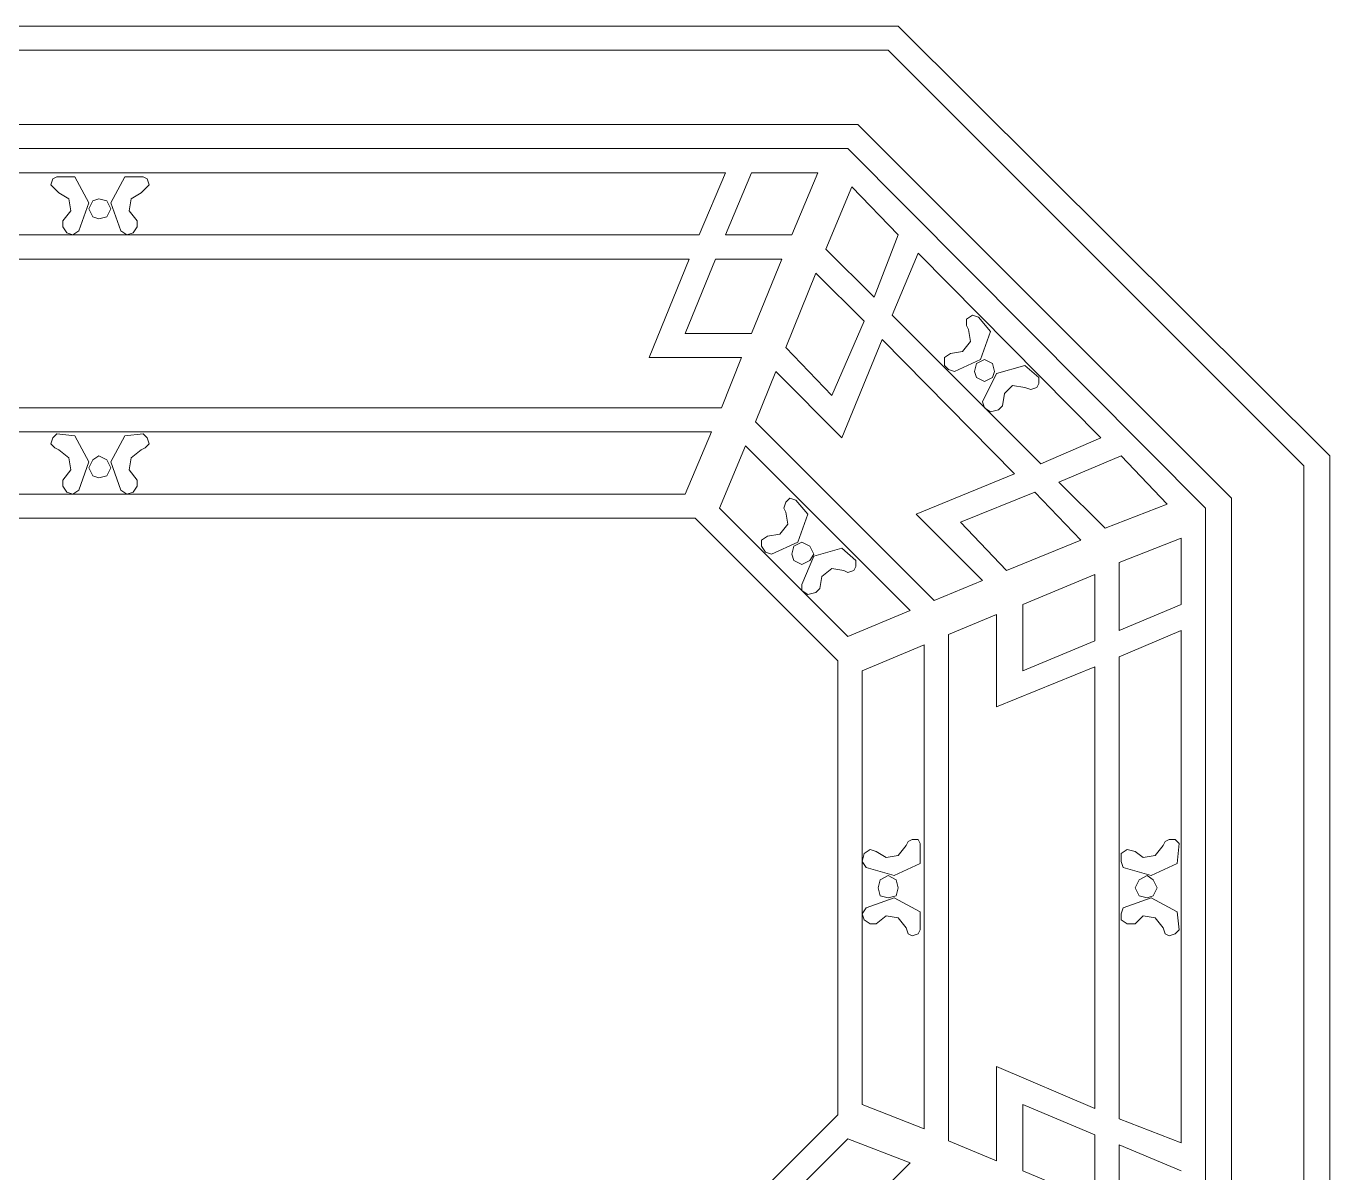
# Model space of a CAD drawing. Header units: centimetres. Extents: x -9.1 to 8.1, y -4.2 to 7.8.
# Drawn here: x -1.04 to 8.05, y -0.19 to 7.81 of the extents above; entities that cross this region are included whole.
import ezdxf

# ---------------------------------------------------------------- set-up
doc = ezdxf.new("R2010")
doc.units = ezdxf.units.CM
doc.header["$MEASUREMENT"] = 0
doc.layers.add('layer 1', color=7, linetype='Continuous')

msp = doc.modelspace()

# ---------------------------------------------------------------- linework, layer by layer
at = {"layer": 'layer 1', "color": 250, "lineweight": 0}
for points, knots in [([(-9.0953, 4.81139), (-9.0953, 4.81139), (-6.08586, 7.8068), (-6.08586, 7.8068), (-6.08586, 7.8068), (-6.08586, 7.8068), (5.04191, 7.8068), (5.04191, 7.8068), (5.04191, 7.8068), (5.04191, 7.8068), (8.05135, 4.81139), (8.05135, 4.81139), (8.05135, 4.81139), (8.05135, 4.81139), (8.05135, -1.19345), (8.05135, -1.19345), (8.05135, -1.19345), (8.05135, -1.19345), (5.04191, -4.20289), (5.04191, -4.20289), (5.04191, -4.20289), (5.04191, -4.20289), (-6.08586, -4.20289), (-6.08586, -4.20289), (-6.08586, -4.20289), (-6.08586, -4.20289), (-9.0953, -1.19345), (-9.0953, -1.19345), (-9.0953, -1.19345), (-9.0953, -1.19345), (-9.0953, 4.81139), (-9.0953, 4.81139)], [0, 0, 0, 0, 0.125, 0.125, 0.125, 0.125, 0.25, 0.25, 0.25, 0.25, 0.375, 0.375, 0.375, 0.375, 0.5, 0.5, 0.5, 0.5, 0.625, 0.625, 0.625, 0.625, 0.75, 0.75, 0.75, 0.75, 0.875, 0.875, 0.875, 0.875, 1, 1, 1, 1]), ([(-8.91345, 4.74142), (-8.91345, 4.74142), (-6.01589, 7.6388), (-6.01589, 7.6388), (-6.01589, 7.6388), (-6.01589, 7.6388), (4.97194, 7.6388), (4.97194, 7.6388), (4.97194, 7.6388), (4.97194, 7.6388), (7.8695, 4.74142), (7.8695, 4.74142), (7.8695, 4.74142), (7.8695, 4.74142), (7.8695, -1.12348), (7.8695, -1.12348), (7.8695, -1.12348), (7.8695, -1.12348), (4.97194, -4.02104), (4.97194, -4.02104), (4.97194, -4.02104), (4.97194, -4.02104), (-6.01589, -4.02104), (-6.01589, -4.02104), (-6.01589, -4.02104), (-6.01589, -4.02104), (-8.91345, -1.12348), (-8.91345, -1.12348), (-8.91345, -1.12348), (-8.91345, -1.12348), (-8.91345, 4.74142), (-8.91345, 4.74142)], [0, 0, 0, 0, 0.125, 0.125, 0.125, 0.125, 0.25, 0.25, 0.25, 0.25, 0.375, 0.375, 0.375, 0.375, 0.5, 0.5, 0.5, 0.5, 0.625, 0.625, 0.625, 0.625, 0.75, 0.75, 0.75, 0.75, 0.875, 0.875, 0.875, 0.875, 1, 1, 1, 1]), ([(-8.40945, 4.51748), (-8.40945, 4.51748), (-5.80598, 7.12095), (-5.80598, 7.12095), (-5.80598, 7.12095), (-5.80598, 7.12095), (4.76203, 7.12095), (4.76203, 7.12095), (4.76203, 7.12095), (4.76203, 7.12095), (7.3655, 4.51748), (7.3655, 4.51748), (7.3655, 4.51748), (7.3655, 4.51748), (7.3655, -0.91357), (7.3655, -0.91357), (7.3655, -0.91357), (7.3655, -0.91357), (4.76203, -3.51704), (4.76203, -3.51704), (4.76203, -3.51704), (4.76203, -3.51704), (-5.80598, -3.51704), (-5.80598, -3.51704), (-5.80598, -3.51704), (-5.80598, -3.51704), (-8.40945, -0.91357), (-8.40945, -0.91357), (-8.40945, -0.91357), (-8.40945, -0.91357), (-8.40945, 4.51748), (-8.40945, 4.51748)], [0, 0, 0, 0, 0.125, 0.125, 0.125, 0.125, 0.25, 0.25, 0.25, 0.25, 0.375, 0.375, 0.375, 0.375, 0.5, 0.5, 0.5, 0.5, 0.625, 0.625, 0.625, 0.625, 0.75, 0.75, 0.75, 0.75, 0.875, 0.875, 0.875, 0.875, 1, 1, 1, 1]), ([(-8.2276, 4.44751), (-8.2276, 4.44751), (-5.73601, 6.95295), (-5.73601, 6.95295), (-5.73601, 6.95295), (-5.73601, 6.95295), (4.69206, 6.95295), (4.69206, 6.95295), (4.69206, 6.95295), (4.69206, 6.95295), (7.18365, 4.44751), (7.18365, 4.44751), (7.18365, 4.44751), (7.18365, 4.44751), (7.18365, -0.8436), (7.18365, -0.8436), (7.18365, -0.8436), (7.18365, -0.8436), (4.69206, -3.33501), (4.69206, -3.33501), (4.69206, -3.33501), (4.69206, -3.33501), (-5.73601, -3.33501), (-5.73601, -3.33501), (-5.73601, -3.33501), (-5.73601, -3.33501), (-8.2276, -0.8436), (-8.2276, -0.8436), (-8.2276, -0.8436), (-8.2276, -0.8436), (-8.2276, 4.44751), (-8.2276, 4.44751)], [0, 0, 0, 0, 0.125, 0.125, 0.125, 0.125, 0.25, 0.25, 0.25, 0.25, 0.375, 0.375, 0.375, 0.375, 0.5, 0.5, 0.5, 0.5, 0.625, 0.625, 0.625, 0.625, 0.75, 0.75, 0.75, 0.75, 0.875, 0.875, 0.875, 0.875, 1, 1, 1, 1]), ([(-0.82299, 6.75707), (-0.82299, 6.75707), (-0.85087, 6.74304), (-0.85087, 6.74304), (-0.85087, 6.74304), (-0.85087, 6.74304), (-0.8649, 6.70113), (-0.8649, 6.70113), (-0.8649, 6.70113), (-0.8649, 6.70113), (-0.83684, 6.67307), (-0.83684, 6.67307), (-0.83684, 6.67307), (-0.83684, 6.67307), (-0.80896, 6.64501), (-0.80896, 6.64501)], [0, 0, 0, 0, 0.25, 0.25, 0.25, 0.25, 0.5, 0.5, 0.5, 0.5, 0.75, 0.75, 0.75, 0.75, 1, 1, 1, 1]), ([(-0.66902, 6.37916), (-0.66902, 6.37916), (-0.59887, 6.57504), (-0.59887, 6.57504), (-0.59887, 6.57504), (-0.59887, 6.57504), (-0.6969, 6.75707), (-0.6969, 6.75707)], [0, 0, 0, 0, 0.5, 0.5, 0.5, 0.5, 1, 1, 1, 1]), ([(-0.34705, 6.75707), (-0.34705, 6.75707), (-0.4449, 6.57504), (-0.4449, 6.57504), (-0.4449, 6.57504), (-0.4449, 6.57504), (-0.37493, 6.37916), (-0.37493, 6.37916)], [0, 0, 0, 0, 0.5, 0.5, 0.5, 0.5, 1, 1, 1, 1]), ([(-0.23499, 6.64501), (-0.23499, 6.64501), (-0.20711, 6.67307), (-0.20711, 6.67307), (-0.20711, 6.67307), (-0.20711, 6.67307), (-0.17905, 6.70113), (-0.17905, 6.70113), (-0.17905, 6.70113), (-0.17905, 6.70113), (-0.19308, 6.74304), (-0.19308, 6.74304), (-0.19308, 6.74304), (-0.19308, 6.74304), (-0.22096, 6.75707), (-0.22096, 6.75707)], [0, 0, 0, 0, 0.25, 0.25, 0.25, 0.25, 0.5, 0.5, 0.5, 0.5, 0.75, 0.75, 0.75, 0.75, 1, 1, 1, 1]), ([(-0.72496, 6.5191), (-0.72496, 6.5191), (-0.73899, 6.6031), (-0.73899, 6.6031), (-0.73899, 6.6031), (-0.73899, 6.6031), (-0.80896, 6.64501), (-0.80896, 6.64501)], [0, 0, 0, 0, 0.5, 0.5, 0.5, 0.5, 1, 1, 1, 1]), ([(-0.23499, 6.64501), (-0.23499, 6.64501), (-0.30496, 6.6031), (-0.30496, 6.6031), (-0.30496, 6.6031), (-0.30496, 6.6031), (-0.31899, 6.5191), (-0.31899, 6.5191)], [0, 0, 0, 0, 0.5, 0.5, 0.5, 0.5, 1, 1, 1, 1]), ([(-0.4449, 6.53313), (-0.4449, 6.53313), (-0.47296, 6.58907), (-0.47296, 6.58907), (-0.47296, 6.58907), (-0.47296, 6.58907), (-0.5289, 6.6031), (-0.5289, 6.6031), (-0.5289, 6.6031), (-0.5289, 6.6031), (-0.57099, 6.58907), (-0.57099, 6.58907), (-0.57099, 6.58907), (-0.57099, 6.58907), (-0.59887, 6.53313), (-0.59887, 6.53313), (-0.59887, 6.53313), (-0.59887, 6.53313), (-0.57099, 6.47701), (-0.57099, 6.47701), (-0.57099, 6.47701), (-0.57099, 6.47701), (-0.5289, 6.46316), (-0.5289, 6.46316), (-0.5289, 6.46316), (-0.5289, 6.46316), (-0.47296, 6.47701), (-0.47296, 6.47701), (-0.47296, 6.47701), (-0.47296, 6.47701), (-0.4449, 6.53313), (-0.4449, 6.53313)], [0, 0, 0, 0, 0.125, 0.125, 0.125, 0.125, 0.25, 0.25, 0.25, 0.25, 0.375, 0.375, 0.375, 0.375, 0.5, 0.5, 0.5, 0.5, 0.625, 0.625, 0.625, 0.625, 0.75, 0.75, 0.75, 0.75, 0.875, 0.875, 0.875, 0.875, 1, 1, 1, 1]), ([(-0.7809, 6.44913), (-0.7809, 6.44913), (-0.7809, 6.40704), (-0.7809, 6.40704), (-0.7809, 6.40704), (-0.7809, 6.40704), (-0.75284, 6.36513), (-0.75284, 6.36513), (-0.75284, 6.36513), (-0.75284, 6.36513), (-0.71093, 6.3511), (-0.71093, 6.3511), (-0.71093, 6.3511), (-0.71093, 6.3511), (-0.66902, 6.37916), (-0.66902, 6.37916)], [0, 0, 0, 0, 0.25, 0.25, 0.25, 0.25, 0.5, 0.5, 0.5, 0.5, 0.75, 0.75, 0.75, 0.75, 1, 1, 1, 1]), ([(-0.37493, 6.37916), (-0.37493, 6.37916), (-0.33302, 6.3511), (-0.33302, 6.3511), (-0.33302, 6.3511), (-0.33302, 6.3511), (-0.29093, 6.36513), (-0.29093, 6.36513), (-0.29093, 6.36513), (-0.29093, 6.36513), (-0.26305, 6.40704), (-0.26305, 6.40704), (-0.26305, 6.40704), (-0.26305, 6.40704), (-0.26305, 6.44913), (-0.26305, 6.44913)], [0, 0, 0, 0, 0.25, 0.25, 0.25, 0.25, 0.5, 0.5, 0.5, 0.5, 0.75, 0.75, 0.75, 0.75, 1, 1, 1, 1]), ([(5.60185, 5.77712), (5.60185, 5.77712), (5.55994, 5.79115), (5.55994, 5.79115), (5.55994, 5.79115), (5.55994, 5.79115), (5.51785, 5.76327), (5.51785, 5.76327), (5.51785, 5.76327), (5.51785, 5.76327), (5.51785, 5.72118), (5.51785, 5.72118), (5.51785, 5.72118), (5.51785, 5.72118), (5.53188, 5.6933), (5.53188, 5.6933)], [0, 0, 0, 0, 0.25, 0.25, 0.25, 0.25, 0.5, 0.5, 0.5, 0.5, 0.75, 0.75, 0.75, 0.75, 1, 1, 1, 1]), ([(5.43385, 5.39921), (5.43385, 5.39921), (5.61588, 5.48321), (5.61588, 5.48321), (5.61588, 5.48321), (5.61588, 5.48321), (5.68586, 5.67927), (5.68586, 5.67927)], [0, 0, 0, 0, 0.5, 0.5, 0.5, 0.5, 1, 1, 1, 1]), ([(5.48997, 5.53933), (5.48997, 5.53933), (5.54591, 5.6093), (5.54591, 5.6093), (5.54591, 5.6093), (5.54591, 5.6093), (5.53188, 5.6933), (5.53188, 5.6933)], [0, 0, 0, 0, 0.5, 0.5, 0.5, 0.5, 1, 1, 1, 1]), ([(5.40597, 5.5253), (5.40597, 5.5253), (5.36388, 5.49724), (5.36388, 5.49724), (5.36388, 5.49724), (5.36388, 5.49724), (5.36388, 5.4413), (5.36388, 5.4413), (5.36388, 5.4413), (5.36388, 5.4413), (5.39194, 5.41324), (5.39194, 5.41324), (5.39194, 5.41324), (5.39194, 5.41324), (5.43385, 5.39921), (5.43385, 5.39921)], [0, 0, 0, 0, 0.25, 0.25, 0.25, 0.25, 0.5, 0.5, 0.5, 0.5, 0.75, 0.75, 0.75, 0.75, 1, 1, 1, 1]), ([(5.71392, 5.39921), (5.71392, 5.39921), (5.69989, 5.45533), (5.69989, 5.45533), (5.69989, 5.45533), (5.69989, 5.45533), (5.64394, 5.48321), (5.64394, 5.48321), (5.64394, 5.48321), (5.64394, 5.48321), (5.58782, 5.45533), (5.58782, 5.45533), (5.58782, 5.45533), (5.58782, 5.45533), (5.57397, 5.39921), (5.57397, 5.39921), (5.57397, 5.39921), (5.57397, 5.39921), (5.58782, 5.3573), (5.58782, 5.3573), (5.58782, 5.3573), (5.58782, 5.3573), (5.64394, 5.32924), (5.64394, 5.32924), (5.64394, 5.32924), (5.64394, 5.32924), (5.69989, 5.3573), (5.69989, 5.3573), (5.69989, 5.3573), (5.69989, 5.3573), (5.71392, 5.39921), (5.71392, 5.39921)], [0, 0, 0, 0, 0.125, 0.125, 0.125, 0.125, 0.25, 0.25, 0.25, 0.25, 0.375, 0.375, 0.375, 0.375, 0.5, 0.5, 0.5, 0.5, 0.625, 0.625, 0.625, 0.625, 0.75, 0.75, 0.75, 0.75, 0.875, 0.875, 0.875, 0.875, 1, 1, 1, 1]), ([(5.92383, 5.4413), (5.92383, 5.4413), (5.72795, 5.38536), (5.72795, 5.38536), (5.72795, 5.38536), (5.72795, 5.38536), (5.62991, 5.1893), (5.62991, 5.1893)], [0, 0, 0, 0, 0.5, 0.5, 0.5, 0.5, 1, 1, 1, 1]), ([(5.92383, 5.28733), (5.92383, 5.28733), (5.83983, 5.30136), (5.83983, 5.30136), (5.83983, 5.30136), (5.83983, 5.30136), (5.78389, 5.24524), (5.78389, 5.24524)], [0, 0, 0, 0, 0.5, 0.5, 0.5, 0.5, 1, 1, 1, 1]), ([(5.92383, 5.28733), (5.92383, 5.28733), (5.96574, 5.2733), (5.96574, 5.2733), (5.96574, 5.2733), (5.96574, 5.2733), (6.00783, 5.28733), (6.00783, 5.28733), (6.00783, 5.28733), (6.00783, 5.28733), (6.02186, 5.31521), (6.02186, 5.31521), (6.02186, 5.31521), (6.02186, 5.31521), (6.02186, 5.3573), (6.02186, 5.3573)], [0, 0, 0, 0, 0.25, 0.25, 0.25, 0.25, 0.5, 0.5, 0.5, 0.5, 0.75, 0.75, 0.75, 0.75, 1, 1, 1, 1]), ([(5.62991, 5.1893), (5.62991, 5.1893), (5.64394, 5.14739), (5.64394, 5.14739), (5.64394, 5.14739), (5.64394, 5.14739), (5.68586, 5.11933), (5.68586, 5.11933), (5.68586, 5.11933), (5.68586, 5.11933), (5.7418, 5.13336), (5.7418, 5.13336), (5.7418, 5.13336), (5.7418, 5.13336), (5.76986, 5.16124), (5.76986, 5.16124)], [0, 0, 0, 0, 0.25, 0.25, 0.25, 0.25, 0.5, 0.5, 0.5, 0.5, 0.75, 0.75, 0.75, 0.75, 1, 1, 1, 1]), ([(-0.82299, 4.96536), (-0.82299, 4.96536), (-0.85087, 4.9373), (-0.85087, 4.9373), (-0.85087, 4.9373), (-0.85087, 4.9373), (-0.8649, 4.89539), (-0.8649, 4.89539), (-0.8649, 4.89539), (-0.8649, 4.89539), (-0.83684, 4.86733), (-0.83684, 4.86733), (-0.83684, 4.86733), (-0.83684, 4.86733), (-0.80896, 4.8533), (-0.80896, 4.8533)], [0, 0, 0, 0, 0.25, 0.25, 0.25, 0.25, 0.5, 0.5, 0.5, 0.5, 0.75, 0.75, 0.75, 0.75, 1, 1, 1, 1]), ([(-0.66902, 4.57342), (-0.66902, 4.57342), (-0.59887, 4.76948), (-0.59887, 4.76948), (-0.59887, 4.76948), (-0.59887, 4.76948), (-0.6969, 4.95133), (-0.6969, 4.95133)], [0, 0, 0, 0, 0.5, 0.5, 0.5, 0.5, 1, 1, 1, 1]), ([(-0.34705, 4.95133), (-0.34705, 4.95133), (-0.4449, 4.76948), (-0.4449, 4.76948), (-0.4449, 4.76948), (-0.4449, 4.76948), (-0.37493, 4.57342), (-0.37493, 4.57342)], [0, 0, 0, 0, 0.5, 0.5, 0.5, 0.5, 1, 1, 1, 1]), ([(-0.23499, 4.8533), (-0.23499, 4.8533), (-0.20711, 4.86733), (-0.20711, 4.86733), (-0.20711, 4.86733), (-0.20711, 4.86733), (-0.17905, 4.89539), (-0.17905, 4.89539), (-0.17905, 4.89539), (-0.17905, 4.89539), (-0.19308, 4.9373), (-0.19308, 4.9373), (-0.19308, 4.9373), (-0.19308, 4.9373), (-0.22096, 4.96536), (-0.22096, 4.96536)], [0, 0, 0, 0, 0.25, 0.25, 0.25, 0.25, 0.5, 0.5, 0.5, 0.5, 0.75, 0.75, 0.75, 0.75, 1, 1, 1, 1]), ([(-0.72496, 4.71336), (-0.72496, 4.71336), (-0.73899, 4.79736), (-0.73899, 4.79736), (-0.73899, 4.79736), (-0.73899, 4.79736), (-0.80896, 4.8533), (-0.80896, 4.8533)], [0, 0, 0, 0, 0.5, 0.5, 0.5, 0.5, 1, 1, 1, 1]), ([(-0.23499, 4.8533), (-0.23499, 4.8533), (-0.30496, 4.79736), (-0.30496, 4.79736), (-0.30496, 4.79736), (-0.30496, 4.79736), (-0.31899, 4.71336), (-0.31899, 4.71336)], [0, 0, 0, 0, 0.5, 0.5, 0.5, 0.5, 1, 1, 1, 1]), ([(-0.4449, 4.72739), (-0.4449, 4.72739), (-0.47296, 4.78333), (-0.47296, 4.78333), (-0.47296, 4.78333), (-0.47296, 4.78333), (-0.5289, 4.81139), (-0.5289, 4.81139), (-0.5289, 4.81139), (-0.5289, 4.81139), (-0.57099, 4.78333), (-0.57099, 4.78333), (-0.57099, 4.78333), (-0.57099, 4.78333), (-0.59887, 4.72739), (-0.59887, 4.72739), (-0.59887, 4.72739), (-0.59887, 4.72739), (-0.57099, 4.67145), (-0.57099, 4.67145), (-0.57099, 4.67145), (-0.57099, 4.67145), (-0.5289, 4.65742), (-0.5289, 4.65742), (-0.5289, 4.65742), (-0.5289, 4.65742), (-0.47296, 4.67145), (-0.47296, 4.67145), (-0.47296, 4.67145), (-0.47296, 4.67145), (-0.4449, 4.72739), (-0.4449, 4.72739)], [0, 0, 0, 0, 0.125, 0.125, 0.125, 0.125, 0.25, 0.25, 0.25, 0.25, 0.375, 0.375, 0.375, 0.375, 0.5, 0.5, 0.5, 0.5, 0.625, 0.625, 0.625, 0.625, 0.75, 0.75, 0.75, 0.75, 0.875, 0.875, 0.875, 0.875, 1, 1, 1, 1]), ([(-0.7809, 4.64339), (-0.7809, 4.64339), (-0.7809, 4.60148), (-0.7809, 4.60148), (-0.7809, 4.60148), (-0.7809, 4.60148), (-0.75284, 4.55939), (-0.75284, 4.55939), (-0.75284, 4.55939), (-0.75284, 4.55939), (-0.71093, 4.54536), (-0.71093, 4.54536), (-0.71093, 4.54536), (-0.71093, 4.54536), (-0.66902, 4.57342), (-0.66902, 4.57342)], [0, 0, 0, 0, 0.25, 0.25, 0.25, 0.25, 0.5, 0.5, 0.5, 0.5, 0.75, 0.75, 0.75, 0.75, 1, 1, 1, 1]), ([(-0.37493, 4.57342), (-0.37493, 4.57342), (-0.33302, 4.54536), (-0.33302, 4.54536), (-0.33302, 4.54536), (-0.33302, 4.54536), (-0.29093, 4.55939), (-0.29093, 4.55939), (-0.29093, 4.55939), (-0.29093, 4.55939), (-0.26305, 4.60148), (-0.26305, 4.60148), (-0.26305, 4.60148), (-0.26305, 4.60148), (-0.26305, 4.64339), (-0.26305, 4.64339)], [0, 0, 0, 0, 0.25, 0.25, 0.25, 0.25, 0.5, 0.5, 0.5, 0.5, 0.75, 0.75, 0.75, 0.75, 1, 1, 1, 1]), ([(4.32818, 4.50345), (4.32818, 4.50345), (4.28609, 4.51748), (4.28609, 4.51748), (4.28609, 4.51748), (4.28609, 4.51748), (4.25821, 4.48942), (4.25821, 4.48942), (4.25821, 4.48942), (4.25821, 4.48942), (4.24418, 4.44751), (4.24418, 4.44751), (4.24418, 4.44751), (4.24418, 4.44751), (4.25821, 4.41945), (4.25821, 4.41945)], [0, 0, 0, 0, 0.25, 0.25, 0.25, 0.25, 0.5, 0.5, 0.5, 0.5, 0.75, 0.75, 0.75, 0.75, 1, 1, 1, 1]), ([(4.16018, 4.12554), (4.16018, 4.12554), (4.34221, 4.20954), (4.34221, 4.20954), (4.34221, 4.20954), (4.34221, 4.20954), (4.41218, 4.40542), (4.41218, 4.40542)], [0, 0, 0, 0, 0.5, 0.5, 0.5, 0.5, 1, 1, 1, 1]), ([(4.21612, 4.26548), (4.21612, 4.26548), (4.27206, 4.33545), (4.27206, 4.33545), (4.27206, 4.33545), (4.27206, 4.33545), (4.25821, 4.41945), (4.25821, 4.41945)], [0, 0, 0, 0, 0.5, 0.5, 0.5, 0.5, 1, 1, 1, 1]), ([(4.13212, 4.25145), (4.13212, 4.25145), (4.09021, 4.22357), (4.09021, 4.22357), (4.09021, 4.22357), (4.09021, 4.22357), (4.09021, 4.18148), (4.09021, 4.18148), (4.09021, 4.18148), (4.09021, 4.18148), (4.11809, 4.13957), (4.11809, 4.13957), (4.11809, 4.13957), (4.11809, 4.13957), (4.16018, 4.12554), (4.16018, 4.12554)], [0, 0, 0, 0, 0.25, 0.25, 0.25, 0.25, 0.5, 0.5, 0.5, 0.5, 0.75, 0.75, 0.75, 0.75, 1, 1, 1, 1]), ([(4.45409, 4.12554), (4.45409, 4.12554), (4.42603, 4.18148), (4.42603, 4.18148), (4.42603, 4.18148), (4.42603, 4.18148), (4.37009, 4.20954), (4.37009, 4.20954), (4.37009, 4.20954), (4.37009, 4.20954), (4.31415, 4.18148), (4.31415, 4.18148), (4.31415, 4.18148), (4.31415, 4.18148), (4.30012, 4.12554), (4.30012, 4.12554), (4.30012, 4.12554), (4.30012, 4.12554), (4.31415, 4.08345), (4.31415, 4.08345), (4.31415, 4.08345), (4.31415, 4.08345), (4.37009, 4.05557), (4.37009, 4.05557), (4.37009, 4.05557), (4.37009, 4.05557), (4.42603, 4.08345), (4.42603, 4.08345), (4.42603, 4.08345), (4.42603, 4.08345), (4.45409, 4.12554), (4.45409, 4.12554)], [0, 0, 0, 0, 0.125, 0.125, 0.125, 0.125, 0.25, 0.25, 0.25, 0.25, 0.375, 0.375, 0.375, 0.375, 0.5, 0.5, 0.5, 0.5, 0.625, 0.625, 0.625, 0.625, 0.75, 0.75, 0.75, 0.75, 0.875, 0.875, 0.875, 0.875, 1, 1, 1, 1]), ([(4.65015, 4.16745), (4.65015, 4.16745), (4.45409, 4.11151), (4.45409, 4.11151), (4.45409, 4.11151), (4.45409, 4.11151), (4.37009, 3.91563), (4.37009, 3.91563)], [0, 0, 0, 0, 0.5, 0.5, 0.5, 0.5, 1, 1, 1, 1]), ([(4.664, 4.01348), (4.664, 4.01348), (4.58, 4.02751), (4.58, 4.02751), (4.58, 4.02751), (4.58, 4.02751), (4.51003, 3.97157), (4.51003, 3.97157)], [0, 0, 0, 0, 0.5, 0.5, 0.5, 0.5, 1, 1, 1, 1]), ([(4.664, 4.01348), (4.664, 4.01348), (4.69206, 3.99963), (4.69206, 3.99963), (4.69206, 3.99963), (4.69206, 3.99963), (4.73397, 4.01348), (4.73397, 4.01348), (4.73397, 4.01348), (4.73397, 4.01348), (4.748, 4.04154), (4.748, 4.04154), (4.748, 4.04154), (4.748, 4.04154), (4.748, 4.08345), (4.748, 4.08345)], [0, 0, 0, 0, 0.25, 0.25, 0.25, 0.25, 0.5, 0.5, 0.5, 0.5, 0.75, 0.75, 0.75, 0.75, 1, 1, 1, 1]), ([(4.37009, 3.91563), (4.37009, 3.91563), (4.37009, 3.87354), (4.37009, 3.87354), (4.37009, 3.87354), (4.37009, 3.87354), (4.41218, 3.84566), (4.41218, 3.84566), (4.41218, 3.84566), (4.41218, 3.84566), (4.46812, 3.85951), (4.46812, 3.85951), (4.46812, 3.85951), (4.46812, 3.85951), (4.49618, 3.88757), (4.49618, 3.88757)], [0, 0, 0, 0, 0.25, 0.25, 0.25, 0.25, 0.5, 0.5, 0.5, 0.5, 0.75, 0.75, 0.75, 0.75, 1, 1, 1, 1]), ([(4.95809, 2.01187), (4.95809, 2.01187), (5.04191, 2.0259), (5.04191, 2.0259), (5.04191, 2.0259), (5.04191, 2.0259), (5.09803, 2.09587), (5.09803, 2.09587)], [0, 0, 0, 0, 0.5, 0.5, 0.5, 0.5, 1, 1, 1, 1]), ([(5.19588, 2.1099), (5.19588, 2.1099), (5.18203, 2.13796), (5.18203, 2.13796), (5.18203, 2.13796), (5.18203, 2.13796), (5.13994, 2.13796), (5.13994, 2.13796), (5.13994, 2.13796), (5.13994, 2.13796), (5.11206, 2.12393), (5.11206, 2.12393), (5.11206, 2.12393), (5.11206, 2.12393), (5.09803, 2.09587), (5.09803, 2.09587)], [0, 0, 0, 0, 0.25, 0.25, 0.25, 0.25, 0.5, 0.5, 0.5, 0.5, 0.75, 0.75, 0.75, 0.75, 1, 1, 1, 1]), ([(6.74962, 2.01187), (6.74962, 2.01187), (6.83362, 2.0259), (6.83362, 2.0259), (6.83362, 2.0259), (6.83362, 2.0259), (6.88974, 2.09587), (6.88974, 2.09587)], [0, 0, 0, 0, 0.5, 0.5, 0.5, 0.5, 1, 1, 1, 1]), ([(7.00162, 2.1099), (7.00162, 2.1099), (6.97356, 2.13796), (6.97356, 2.13796), (6.97356, 2.13796), (6.97356, 2.13796), (6.93165, 2.13796), (6.93165, 2.13796), (6.93165, 2.13796), (6.93165, 2.13796), (6.90359, 2.12393), (6.90359, 2.12393), (6.90359, 2.12393), (6.90359, 2.12393), (6.88974, 2.09587), (6.88974, 2.09587)], [0, 0, 0, 0, 0.25, 0.25, 0.25, 0.25, 0.5, 0.5, 0.5, 0.5, 0.75, 0.75, 0.75, 0.75, 1, 1, 1, 1]), ([(4.88794, 2.05396), (4.88794, 2.05396), (4.84603, 2.06799), (4.84603, 2.06799), (4.84603, 2.06799), (4.84603, 2.06799), (4.80412, 2.03993), (4.80412, 2.03993), (4.80412, 2.03993), (4.80412, 2.03993), (4.79009, 1.98399), (4.79009, 1.98399), (4.79009, 1.98399), (4.79009, 1.98399), (4.81797, 1.9419), (4.81797, 1.9419)], [0, 0, 0, 0, 0.25, 0.25, 0.25, 0.25, 0.5, 0.5, 0.5, 0.5, 0.75, 0.75, 0.75, 0.75, 1, 1, 1, 1]), ([(6.69368, 2.05396), (6.69368, 2.05396), (6.63774, 2.06799), (6.63774, 2.06799), (6.63774, 2.06799), (6.63774, 2.06799), (6.59565, 2.03993), (6.59565, 2.03993), (6.59565, 2.03993), (6.59565, 2.03993), (6.59565, 1.98399), (6.59565, 1.98399), (6.59565, 1.98399), (6.59565, 1.98399), (6.60968, 1.9419), (6.60968, 1.9419)], [0, 0, 0, 0, 0.25, 0.25, 0.25, 0.25, 0.5, 0.5, 0.5, 0.5, 0.75, 0.75, 0.75, 0.75, 1, 1, 1, 1]), ([(4.81797, 1.9419), (4.81797, 1.9419), (5.01403, 1.88596), (5.01403, 1.88596), (5.01403, 1.88596), (5.01403, 1.88596), (5.19588, 1.96996), (5.19588, 1.96996)], [0, 0, 0, 0, 0.5, 0.5, 0.5, 0.5, 1, 1, 1, 1]), ([(6.60968, 1.9419), (6.60968, 1.9419), (6.80574, 1.88596), (6.80574, 1.88596), (6.80574, 1.88596), (6.80574, 1.88596), (6.98759, 1.96996), (6.98759, 1.96996)], [0, 0, 0, 0, 0.5, 0.5, 0.5, 0.5, 1, 1, 1, 1]), ([(5.04191, 1.80196), (5.04191, 1.80196), (5.02806, 1.8579), (5.02806, 1.8579), (5.02806, 1.8579), (5.02806, 1.8579), (4.97194, 1.88596), (4.97194, 1.88596), (4.97194, 1.88596), (4.97194, 1.88596), (4.916, 1.8579), (4.916, 1.8579), (4.916, 1.8579), (4.916, 1.8579), (4.90197, 1.80196), (4.90197, 1.80196), (4.90197, 1.80196), (4.90197, 1.80196), (4.916, 1.74602), (4.916, 1.74602), (4.916, 1.74602), (4.916, 1.74602), (4.97194, 1.73199), (4.97194, 1.73199), (4.97194, 1.73199), (4.97194, 1.73199), (5.02806, 1.74602), (5.02806, 1.74602), (5.02806, 1.74602), (5.02806, 1.74602), (5.04191, 1.80196), (5.04191, 1.80196)], [0, 0, 0, 0, 0.125, 0.125, 0.125, 0.125, 0.25, 0.25, 0.25, 0.25, 0.375, 0.375, 0.375, 0.375, 0.5, 0.5, 0.5, 0.5, 0.625, 0.625, 0.625, 0.625, 0.75, 0.75, 0.75, 0.75, 0.875, 0.875, 0.875, 0.875, 1, 1, 1, 1]), ([(6.84765, 1.80196), (6.84765, 1.80196), (6.81959, 1.8579), (6.81959, 1.8579), (6.81959, 1.8579), (6.81959, 1.8579), (6.77768, 1.88596), (6.77768, 1.88596), (6.77768, 1.88596), (6.77768, 1.88596), (6.72174, 1.8579), (6.72174, 1.8579), (6.72174, 1.8579), (6.72174, 1.8579), (6.69368, 1.80196), (6.69368, 1.80196), (6.69368, 1.80196), (6.69368, 1.80196), (6.72174, 1.74602), (6.72174, 1.74602), (6.72174, 1.74602), (6.72174, 1.74602), (6.77768, 1.73199), (6.77768, 1.73199), (6.77768, 1.73199), (6.77768, 1.73199), (6.81959, 1.74602), (6.81959, 1.74602), (6.81959, 1.74602), (6.81959, 1.74602), (6.84765, 1.80196), (6.84765, 1.80196)], [0, 0, 0, 0, 0.125, 0.125, 0.125, 0.125, 0.25, 0.25, 0.25, 0.25, 0.375, 0.375, 0.375, 0.375, 0.5, 0.5, 0.5, 0.5, 0.625, 0.625, 0.625, 0.625, 0.75, 0.75, 0.75, 0.75, 0.875, 0.875, 0.875, 0.875, 1, 1, 1, 1]), ([(5.19588, 1.63396), (5.19588, 1.63396), (5.01403, 1.73199), (5.01403, 1.73199), (5.01403, 1.73199), (5.01403, 1.73199), (4.81797, 1.66202), (4.81797, 1.66202)], [0, 0, 0, 0, 0.5, 0.5, 0.5, 0.5, 1, 1, 1, 1]), ([(6.98759, 1.63396), (6.98759, 1.63396), (6.80574, 1.73199), (6.80574, 1.73199), (6.80574, 1.73199), (6.80574, 1.73199), (6.60968, 1.66202), (6.60968, 1.66202)], [0, 0, 0, 0, 0.5, 0.5, 0.5, 0.5, 1, 1, 1, 1]), ([(4.81797, 1.66202), (4.81797, 1.66202), (4.79009, 1.61993), (4.79009, 1.61993), (4.79009, 1.61993), (4.79009, 1.61993), (4.80412, 1.57802), (4.80412, 1.57802), (4.80412, 1.57802), (4.80412, 1.57802), (4.84603, 1.54996), (4.84603, 1.54996), (4.84603, 1.54996), (4.84603, 1.54996), (4.88794, 1.54996), (4.88794, 1.54996)], [0, 0, 0, 0, 0.25, 0.25, 0.25, 0.25, 0.5, 0.5, 0.5, 0.5, 0.75, 0.75, 0.75, 0.75, 1, 1, 1, 1]), ([(6.60968, 1.66202), (6.60968, 1.66202), (6.59565, 1.61993), (6.59565, 1.61993), (6.59565, 1.61993), (6.59565, 1.61993), (6.59565, 1.57802), (6.59565, 1.57802), (6.59565, 1.57802), (6.59565, 1.57802), (6.63774, 1.54996), (6.63774, 1.54996), (6.63774, 1.54996), (6.63774, 1.54996), (6.69368, 1.54996), (6.69368, 1.54996)], [0, 0, 0, 0, 0.25, 0.25, 0.25, 0.25, 0.5, 0.5, 0.5, 0.5, 0.75, 0.75, 0.75, 0.75, 1, 1, 1, 1]), ([(5.09803, 1.52207), (5.09803, 1.52207), (5.04191, 1.59205), (5.04191, 1.59205), (5.04191, 1.59205), (5.04191, 1.59205), (4.95809, 1.60608), (4.95809, 1.60608)], [0, 0, 0, 0, 0.5, 0.5, 0.5, 0.5, 1, 1, 1, 1]), ([(6.88974, 1.52207), (6.88974, 1.52207), (6.83362, 1.59205), (6.83362, 1.59205), (6.83362, 1.59205), (6.83362, 1.59205), (6.74962, 1.60608), (6.74962, 1.60608)], [0, 0, 0, 0, 0.5, 0.5, 0.5, 0.5, 1, 1, 1, 1]), ([(5.09803, 1.52207), (5.09803, 1.52207), (5.11206, 1.47998), (5.11206, 1.47998), (5.11206, 1.47998), (5.11206, 1.47998), (5.13994, 1.46595), (5.13994, 1.46595), (5.13994, 1.46595), (5.13994, 1.46595), (5.18203, 1.47998), (5.18203, 1.47998), (5.18203, 1.47998), (5.18203, 1.47998), (5.19588, 1.50804), (5.19588, 1.50804)], [0, 0, 0, 0, 0.25, 0.25, 0.25, 0.25, 0.5, 0.5, 0.5, 0.5, 0.75, 0.75, 0.75, 0.75, 1, 1, 1, 1]), ([(6.88974, 1.52207), (6.88974, 1.52207), (6.90359, 1.47998), (6.90359, 1.47998), (6.90359, 1.47998), (6.90359, 1.47998), (6.93165, 1.46595), (6.93165, 1.46595), (6.93165, 1.46595), (6.93165, 1.46595), (6.97356, 1.47998), (6.97356, 1.47998), (6.97356, 1.47998), (6.97356, 1.47998), (7.00162, 1.50804), (7.00162, 1.50804)], [0, 0, 0, 0, 0.25, 0.25, 0.25, 0.25, 0.5, 0.5, 0.5, 0.5, 0.75, 0.75, 0.75, 0.75, 1, 1, 1, 1])]:
    msp.add_open_spline(points, degree=3, knots=knots, dxfattribs=at)
for points in [[(-4.88216, 6.78495), (-4.88216, 6.78495), (-0.5289, 6.78495), (-0.5289, 6.78495)], [(-0.6969, 6.75707), (-0.6969, 6.75707), (-0.82299, 6.75707), (-0.82299, 6.75707)], [(3.83821, 6.78495), (3.83821, 6.78495), (-0.5289, 6.78495), (-0.5289, 6.78495)], [(-0.22096, 6.75707), (-0.22096, 6.75707), (-0.34705, 6.75707), (-0.34705, 6.75707)], [(3.65618, 6.3511), (3.65618, 6.3511), (3.83821, 6.78495), (3.83821, 6.78495)], [(3.83821, 6.3511), (3.83821, 6.3511), (4.02024, 6.78495), (4.02024, 6.78495)], [(4.02024, 6.78495), (4.02024, 6.78495), (4.48215, 6.78495), (4.48215, 6.78495)], [(4.30012, 6.3511), (4.30012, 6.3511), (4.48215, 6.78495), (4.48215, 6.78495)], [(4.53809, 6.25307), (4.53809, 6.25307), (4.72012, 6.6871), (4.72012, 6.6871)], [(4.72012, 6.6871), (4.72012, 6.6871), (5.04191, 6.3511), (5.04191, 6.3511)], [(-0.7809, 6.44913), (-0.7809, 6.44913), (-0.72496, 6.5191), (-0.72496, 6.5191)], [(-0.31899, 6.5191), (-0.31899, 6.5191), (-0.26305, 6.44913), (-0.26305, 6.44913)], [(-4.70013, 6.3511), (-4.70013, 6.3511), (-0.5289, 6.3511), (-0.5289, 6.3511)], [(3.65618, 6.3511), (3.65618, 6.3511), (-0.5289, 6.3511), (-0.5289, 6.3511)], [(3.83821, 6.3511), (3.83821, 6.3511), (4.30012, 6.3511), (4.30012, 6.3511)], [(4.87409, 5.91725), (4.87409, 5.91725), (5.04191, 6.3511), (5.04191, 6.3511)], [(-4.63016, 6.1831), (-4.63016, 6.1831), (-0.5289, 6.1831), (-0.5289, 6.1831)], [(3.58621, 6.1831), (3.58621, 6.1831), (-0.5289, 6.1831), (-0.5289, 6.1831)], [(3.30633, 5.49724), (3.30633, 5.49724), (3.58621, 6.1831), (3.58621, 6.1831)], [(3.55833, 5.66524), (3.55833, 5.66524), (3.76824, 6.1831), (3.76824, 6.1831)], [(3.76824, 6.1831), (3.76824, 6.1831), (4.23015, 6.1831), (4.23015, 6.1831)], [(4.02024, 5.66524), (4.02024, 5.66524), (4.23015, 6.1831), (4.23015, 6.1831)], [(4.53809, 6.25307), (4.53809, 6.25307), (4.87409, 5.91725), (4.87409, 5.91725)], [(5, 5.79115), (5, 5.79115), (5.18203, 6.22519), (5.18203, 6.22519)], [(6.45571, 4.9373), (6.45571, 4.9373), (5.18203, 6.22519), (5.18203, 6.22519)], [(4.25821, 5.56721), (4.25821, 5.56721), (4.46812, 6.08507), (4.46812, 6.08507)], [(4.46812, 6.08507), (4.46812, 6.08507), (4.80412, 5.74924), (4.80412, 5.74924)], [(4.58, 5.23139), (4.58, 5.23139), (4.80412, 5.74924), (4.80412, 5.74924)], [(6.03589, 4.75545), (6.03589, 4.75545), (5, 5.79115), (5, 5.79115)], [(5.68586, 5.67927), (5.68586, 5.67927), (5.60185, 5.77712), (5.60185, 5.77712)], [(3.55833, 5.66524), (3.55833, 5.66524), (4.02024, 5.66524), (4.02024, 5.66524)], [(4.58, 5.23139), (4.58, 5.23139), (4.25821, 5.56721), (4.25821, 5.56721)], [(4.65015, 4.9373), (4.65015, 4.9373), (4.93003, 5.62315), (4.93003, 5.62315)], [(5.85386, 4.68548), (5.85386, 4.68548), (4.93003, 5.62315), (4.93003, 5.62315)], [(3.30633, 5.49724), (3.30633, 5.49724), (3.95027, 5.49724), (3.95027, 5.49724)], [(3.81015, 5.14739), (3.81015, 5.14739), (3.95027, 5.49724), (3.95027, 5.49724)], [(5.40597, 5.5253), (5.40597, 5.5253), (5.48997, 5.53933), (5.48997, 5.53933)], [(4.04812, 5.04936), (4.04812, 5.04936), (4.18824, 5.39921), (4.18824, 5.39921)], [(4.65015, 4.9373), (4.65015, 4.9373), (4.18824, 5.39921), (4.18824, 5.39921)], [(6.02186, 5.3573), (6.02186, 5.3573), (5.92383, 5.4413), (5.92383, 5.4413)], [(5.78389, 5.24524), (5.78389, 5.24524), (5.76986, 5.16124), (5.76986, 5.16124)], [(-4.8541, 5.14739), (-4.8541, 5.14739), (-0.5289, 5.14739), (-0.5289, 5.14739)], [(3.81015, 5.14739), (3.81015, 5.14739), (-0.5289, 5.14739), (-0.5289, 5.14739)], [(5.29391, 3.80357), (5.29391, 3.80357), (4.04812, 5.04936), (4.04812, 5.04936)], [(-4.78413, 4.97939), (-4.78413, 4.97939), (-0.5289, 4.97939), (-0.5289, 4.97939)], [(-0.6969, 4.95133), (-0.6969, 4.95133), (-0.82299, 4.96536), (-0.82299, 4.96536)], [(3.74018, 4.97939), (3.74018, 4.97939), (-0.5289, 4.97939), (-0.5289, 4.97939)], [(-0.22096, 4.96536), (-0.22096, 4.96536), (-0.34705, 4.95133), (-0.34705, 4.95133)], [(3.55833, 4.54536), (3.55833, 4.54536), (3.74018, 4.97939), (3.74018, 4.97939)], [(6.03589, 4.75545), (6.03589, 4.75545), (6.45571, 4.9373), (6.45571, 4.9373)], [(3.7963, 4.44751), (3.7963, 4.44751), (3.97815, 4.88136), (3.97815, 4.88136)], [(5.12591, 3.7336), (5.12591, 3.7336), (3.97815, 4.88136), (3.97815, 4.88136)], [(6.1618, 4.62936), (6.1618, 4.62936), (6.59565, 4.81139), (6.59565, 4.81139)], [(6.91762, 4.47539), (6.91762, 4.47539), (6.59565, 4.81139), (6.59565, 4.81139)], [(-0.7809, 4.64339), (-0.7809, 4.64339), (-0.72496, 4.71336), (-0.72496, 4.71336)], [(-0.31899, 4.71336), (-0.31899, 4.71336), (-0.26305, 4.64339), (-0.26305, 4.64339)], [(5.168, 4.40542), (5.168, 4.40542), (5.85386, 4.68548), (5.85386, 4.68548)], [(-4.60228, 4.54536), (-4.60228, 4.54536), (-0.5289, 4.54536), (-0.5289, 4.54536)], [(3.55833, 4.54536), (3.55833, 4.54536), (-0.5289, 4.54536), (-0.5289, 4.54536)], [(5.47594, 4.34948), (5.47594, 4.34948), (5.9938, 4.55939), (5.9938, 4.55939)], [(6.31577, 4.22357), (6.31577, 4.22357), (5.9938, 4.55939), (5.9938, 4.55939)], [(6.48377, 4.30757), (6.48377, 4.30757), (6.1618, 4.62936), (6.1618, 4.62936)], [(4.41218, 4.40542), (4.41218, 4.40542), (4.32818, 4.50345), (4.32818, 4.50345)], [(6.48377, 4.30757), (6.48377, 4.30757), (6.91762, 4.47539), (6.91762, 4.47539)], [(-4.67225, 4.37754), (-4.67225, 4.37754), (-0.5289, 4.37754), (-0.5289, 4.37754)], [(3.6283, 4.37754), (3.6283, 4.37754), (-0.5289, 4.37754), (-0.5289, 4.37754)], [(4.62209, 3.38357), (4.62209, 3.38357), (3.6283, 4.37754), (3.6283, 4.37754)], [(4.69206, 3.55157), (4.69206, 3.55157), (3.7963, 4.44751), (3.7963, 4.44751)], [(5.168, 4.40542), (5.168, 4.40542), (5.62991, 3.94351), (5.62991, 3.94351)], [(5.47594, 4.34948), (5.47594, 4.34948), (5.79792, 4.01348), (5.79792, 4.01348)], [(4.13212, 4.25145), (4.13212, 4.25145), (4.21612, 4.26548), (4.21612, 4.26548)], [(5.79792, 4.01348), (5.79792, 4.01348), (6.31577, 4.22357), (6.31577, 4.22357)], [(6.5818, 4.0696), (6.5818, 4.0696), (7.01565, 4.23742), (7.01565, 4.23742)], [(7.01565, 3.77551), (7.01565, 3.77551), (7.01565, 4.23742), (7.01565, 4.23742)], [(4.748, 4.08345), (4.748, 4.08345), (4.65015, 4.16745), (4.65015, 4.16745)], [(6.5818, 3.59366), (6.5818, 3.59366), (6.5818, 4.0696), (6.5818, 4.0696)], [(4.51003, 3.97157), (4.51003, 3.97157), (4.49618, 3.88757), (4.49618, 3.88757)], [(5.29391, 3.80357), (5.29391, 3.80357), (5.62991, 3.94351), (5.62991, 3.94351)], [(5.9098, 3.77551), (5.9098, 3.77551), (6.4138, 3.9856), (6.4138, 3.9856)], [(6.4138, 3.52369), (6.4138, 3.52369), (6.4138, 3.9856), (6.4138, 3.9856)], [(4.69206, 3.55157), (4.69206, 3.55157), (5.12591, 3.7336), (5.12591, 3.7336)], [(5.9098, 3.3136), (5.9098, 3.3136), (5.9098, 3.77551), (5.9098, 3.77551)], [(6.5818, 3.59366), (6.5818, 3.59366), (7.01565, 3.77551), (7.01565, 3.77551)], [(5.39194, 3.5656), (5.39194, 3.5656), (5.72795, 3.70554), (5.72795, 3.70554)], [(5.72795, 3.06178), (5.72795, 3.06178), (5.72795, 3.70554), (5.72795, 3.70554)], [(5.39194, 1.80196), (5.39194, 1.80196), (5.39194, 3.5656), (5.39194, 3.5656)], [(6.5818, 3.41163), (6.5818, 3.41163), (7.01565, 3.59366), (7.01565, 3.59366)], [(7.01565, 1.80196), (7.01565, 1.80196), (7.01565, 3.59366), (7.01565, 3.59366)], [(4.79009, 3.3136), (4.79009, 3.3136), (5.22394, 3.49563), (5.22394, 3.49563)], [(5.22394, 1.80196), (5.22394, 1.80196), (5.22394, 3.49563), (5.22394, 3.49563)], [(5.9098, 3.3136), (5.9098, 3.3136), (6.4138, 3.52369), (6.4138, 3.52369)], [(4.62209, 1.80196), (4.62209, 1.80196), (4.62209, 3.38357), (4.62209, 3.38357)], [(6.5818, 1.80196), (6.5818, 1.80196), (6.5818, 3.41163), (6.5818, 3.41163)], [(4.79009, 1.80196), (4.79009, 1.80196), (4.79009, 3.3136), (4.79009, 3.3136)], [(5.72795, 3.06178), (5.72795, 3.06178), (6.4138, 3.34166), (6.4138, 3.34166)], [(6.4138, 1.80196), (6.4138, 1.80196), (6.4138, 3.34166), (6.4138, 3.34166)], [(5.19588, 1.96996), (5.19588, 1.96996), (5.19588, 2.1099), (5.19588, 2.1099)], [(6.98759, 1.96996), (6.98759, 1.96996), (7.00162, 2.1099), (7.00162, 2.1099)], [(4.88794, 2.05396), (4.88794, 2.05396), (4.95809, 2.01187), (4.95809, 2.01187)], [(6.69368, 2.05396), (6.69368, 2.05396), (6.74962, 2.01187), (6.74962, 2.01187)], [(4.62209, 1.80196), (4.62209, 1.80196), (4.62209, 0.22016), (4.62209, 0.22016)], [(4.79009, 1.80196), (4.79009, 1.80196), (4.79009, 0.29031), (4.79009, 0.29031)], [(5.22394, 1.80196), (5.22394, 1.80196), (5.22394, 0.12231), (5.22394, 0.12231)], [(5.39194, 1.80196), (5.39194, 1.80196), (5.39194, 0.03831), (5.39194, 0.03831)], [(6.4138, 1.80196), (6.4138, 1.80196), (6.4138, 0.26225), (6.4138, 0.26225)], [(6.5818, 1.80196), (6.5818, 1.80196), (6.5818, 0.19228), (6.5818, 0.19228)], [(7.01565, 1.80196), (7.01565, 1.80196), (7.01565, 0.02428), (7.01565, 0.02428)], [(4.95809, 1.60608), (4.95809, 1.60608), (4.88794, 1.54996), (4.88794, 1.54996)], [(5.19588, 1.50804), (5.19588, 1.50804), (5.19588, 1.63396), (5.19588, 1.63396)], [(6.74962, 1.60608), (6.74962, 1.60608), (6.69368, 1.54996), (6.69368, 1.54996)], [(7.00162, 1.50804), (7.00162, 1.50804), (6.98759, 1.63396), (6.98759, 1.63396)], [(5.72795, 0.55616), (5.72795, 0.55616), (6.4138, 0.26225), (6.4138, 0.26225)], [(5.72795, 0.55616), (5.72795, 0.55616), (5.72795, -0.10163), (5.72795, -0.10163)], [(4.79009, 0.29031), (4.79009, 0.29031), (5.22394, 0.12231), (5.22394, 0.12231)], [(5.9098, 0.29031), (5.9098, 0.29031), (5.9098, -0.1716), (5.9098, -0.1716)], [(5.9098, 0.29031), (5.9098, 0.29031), (6.4138, 0.08022), (6.4138, 0.08022)], [(4.62209, 0.22016), (4.62209, 0.22016), (3.6283, -0.77363), (3.6283, -0.77363)], [(6.5818, 0.19228), (6.5818, 0.19228), (7.01565, 0.02428), (7.01565, 0.02428)], [(4.69206, 0.05234), (4.69206, 0.05234), (3.7963, -0.8436), (3.7963, -0.8436)], [(4.69206, 0.05234), (4.69206, 0.05234), (5.12591, -0.11566), (5.12591, -0.11566)], [(5.39194, 0.03831), (5.39194, 0.03831), (5.72795, -0.10163), (5.72795, -0.10163)], [(6.4138, 0.08022), (6.4138, 0.08022), (6.4138, -0.38169), (6.4138, -0.38169)], [(6.5818, 0.01025), (6.5818, 0.01025), (6.5818, -0.45166), (6.5818, -0.45166)], [(6.5818, 0.01025), (6.5818, 0.01025), (7.01565, -0.1716), (7.01565, -0.1716)], [(5.12591, -0.11566), (5.12591, -0.11566), (3.97815, -1.26342), (3.97815, -1.26342)], [(5.9098, -0.1716), (5.9098, -0.1716), (6.4138, -0.38169), (6.4138, -0.38169)]]:
    msp.add_open_spline(points, degree=3, dxfattribs=at)

doc.saveas('drawing.dxf')
